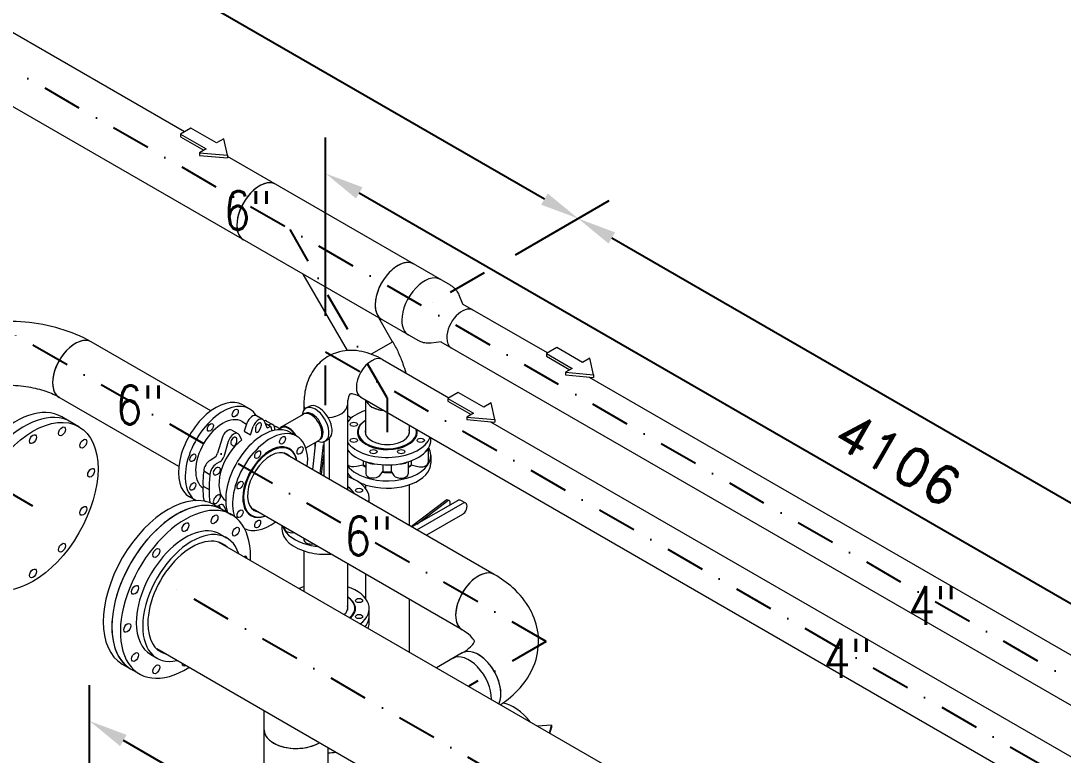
# Model space of a CAD drawing. Header units: millimetres. Extents: x -312439 to 477422, y -331570 to 212570.
# Drawn here: x 345386 to 348736, y 172567 to 174929 of the extents above; entities that cross this region are included whole.
import ezdxf

# ---------------------------------------------------------------- set-up
doc = ezdxf.new("R2010")
doc.units = ezdxf.units.MM
doc.linetypes.add('DASHDOT', pattern=[25.4, 12.7, -6.35, 0, -6.35])
doc.layers.add('ARCONDTEXTO', color=4, linetype='Continuous')
doc.styles.add('ROMAND', font='ROMAND.SHX')
doc.styles.add('ROMANS', font='romans.shx', dxfattribs={"height": 187.5})
doc.dimstyles.new('1-50 (MILIMETRO)', dxfattribs={"dimscale": 0, "dimtxt": 125, "dimasz": 125, "dimexe": 100, "dimexo": 100, "dimgap": 50, "dimtad": 0, "dimdec": 0, "dimzin": 0, "dimdsep": 46, "dimtxsty": 'ROMAND', "dimcen": -390, "dimclrd": 1, "dimclre": 1, "dimclrt": 3, "dimadec": 0, "dimazin": 0, "dimtfac": 1, "dimtdec": 0, "dimtix": 1, "dimtmove": 2, "dimatfit": 2, "dimfxl": 1, "dimtvp": 1, "dimtolj": 1, "dimtzin": 0, "dimarcsym": 0})

# ---------------------------------------------------------------- blocks, each defined once
blk = doc.blocks.new('*D86')
at = {"color": 1, "lineweight": -2, "transparency": 16777216}
for p, q in [((343301.7, 176297.7), (343603.5, 176471.9)), ((347068.9, 174355.7), (343611.7, 176351.6)), ((346975.4, 174176.7), (347277.1, 174350.9))]:
    blk.add_line(p, q, dxfattribs=at)
at = {"color": 1, "transparency": 16777216}
for points in [[(343622.1, 176369.7), (343601.3, 176333.6), (343503.5, 176414.1)], [(347079.3, 174373.7), (347058.5, 174337.6), (347177.1, 174293.2)]]:
    blk.add_solid(points, dxfattribs=at)
at = {"layer": 'Defpoints', "color": 0, "transparency": 16777216}
for p in [(343503.5, 176414.1), (343201.7, 176239.9), (346875.4, 174119)]:
    blk.add_point(p, dxfattribs=at)
at = {"color": 3, "transparency": 16777216, "insert": (345402.8, 175461.9), "char_height": 125, "attachment_point": 5, "rotation": 330.0002, "style": 'ROMAND'}
blk.add_mtext('\\A1;4242', dxfattribs=at)
blk = doc.blocks.new('*D87')
at = {"color": 1, "lineweight": -2, "transparency": 16777216}
for p, q in [((346975.4, 174176.7), (347277.1, 174350.9)), ((347285.4, 174230.7), (351020.9, 172074)), ((350927.4, 171895), (351229.1, 172069.2))]:
    blk.add_line(p, q, dxfattribs=at)
at = {"color": 1, "transparency": 16777216}
for points in [[(347295.8, 174248.7), (347275, 174212.6), (347177.1, 174293.2)], [(351031.3, 172092), (351010.5, 172056), (351129.1, 172011.5)]]:
    blk.add_solid(points, dxfattribs=at)
at = {"layer": 'Defpoints', "color": 0, "transparency": 16777216}
for p in [(346875.4, 174119), (351129.1, 172011.5), (350827.4, 171837.3)]:
    blk.add_point(p, dxfattribs=at)
at = {"color": 3, "transparency": 16777216, "insert": (349215.6, 173260.6), "char_height": 125, "attachment_point": 5, "rotation": 330, "style": 'ROMAND'}
blk.add_mtext('\\A1;4563', dxfattribs=at)
blk = doc.blocks.new('*D92')
at = {"color": 1, "lineweight": -2, "transparency": 16777216}
for p, q in [((345607.1, 172290.6), (345607.1, 172792.4)), ((348612.8, 170941.5), (345715.4, 172614.4)), ((348721.1, 170492.8), (348721.1, 170994.5))]:
    blk.add_line(p, q, dxfattribs=at)
at = {"color": 1, "transparency": 16777216}
for points in [[(345725.8, 172632.4), (345705, 172596.3), (345607.1, 172676.9)], [(348623.3, 170959.6), (348602.4, 170923.5), (348721.1, 170879)]]:
    blk.add_solid(points, dxfattribs=at)
at = {"layer": 'Defpoints', "color": 0, "transparency": 16777216}
for p in [(345607.1, 172676.9), (345607.1, 172175.2), (348721.1, 170377.3)]:
    blk.add_point(p, dxfattribs=at)
at = {"color": 3, "transparency": 16777216, "insert": (347372.3, 171833.5), "char_height": 125, "attachment_point": 5, "rotation": 330, "style": 'ROMAND'}
blk.add_mtext('\\A1;3596', dxfattribs=at)
blk = doc.blocks.new('*D96')
at = {"color": 1, "lineweight": -2, "transparency": 16777216}
for p, q in [((340982.5, 172444.7), (340982.5, 172743.9)), ((347857.3, 168659.3), (341090.8, 172566)), ((347965.6, 168413.1), (347965.6, 168712.3))]:
    blk.add_line(p, q, dxfattribs=at)
at = {"color": 1, "transparency": 16777216}
for points in [[(341101.2, 172584), (341080.3, 172547.9), (340982.5, 172628.5)], [(347867.7, 168677.3), (347846.9, 168641.2), (347965.6, 168596.8)]]:
    blk.add_solid(points, dxfattribs=at)
at = {"layer": 'Defpoints', "color": 0, "transparency": 16777216}
for p in [(340982.5, 172628.5), (340982.5, 172329.3), (347965.6, 168297.6)]:
    blk.add_point(p, dxfattribs=at)
at = {"color": 3, "transparency": 16777216, "insert": (344536.5, 170720.9), "char_height": 125, "attachment_point": 5, "rotation": 330, "style": 'ROMAND'}
blk.add_mtext('\\A1;8063', dxfattribs=at)
blk = doc.blocks.new('*D59')
at = {"color": 1, "lineweight": -2, "transparency": 16777216}
for p, q in [((346365.4, 173980), (346365.4, 174553.6)), ((346473.6, 174375.6), (349813.4, 172447.4)), ((349921.6, 171926.8), (349921.6, 172500.4))]:
    blk.add_line(p, q, dxfattribs=at)
at = {"color": 1, "transparency": 16777216}
for points in [[(346484.1, 174393.6), (346463.2, 174357.6), (346365.4, 174438.1)], [(349823.8, 172465.4), (349803, 172429.4), (349921.6, 172384.9)]]:
    blk.add_solid(points, dxfattribs=at)
at = {"layer": 'Defpoints', "color": 0, "transparency": 16777216}
for p in [(346365.4, 173864.5), (349921.6, 172384.9), (349921.6, 171811.3)]:
    blk.add_point(p, dxfattribs=at)
at = {"color": 3, "transparency": 16777216, "insert": (348206, 173519.8), "char_height": 125, "attachment_point": 5, "rotation": 330, "style": 'ROMAND'}
blk.add_mtext('\\A1;4106', dxfattribs=at)

msp = doc.modelspace()

# ---------------------------------------------------------------- linework, layer by layer
at = {"color": 6, "linetype": 'DASHDOT', "ltscale": 10, "extrusion": (4.44089e-16, 0.816497, 0.57735)}
for p, q in [((350635.218, 171726.338), (343009.583, 176129)), ((345424.856, 173367.526), (342159.799, 175252.607)), ((346563.714, 173716.086), (346251.134, 174257.49)), ((346875.388, 174118.956), (346683.235, 174008.016)), ((347074.881, 172932.839), (345342.211, 173933.19)), ((346365.394, 173864.522), (349921.625, 171811.331)), ((350233.882, 170591.033), (345859.978, 173116.308)), ((347074.881, 172932.839), (346826.055, 172789.179))]:
    msp.add_line(p, q, dxfattribs=at)
at = {"color": 5, "linetype": 'Continuous', "lineweight": 0, "extrusion": (4.44089e-16, 0.816497, 0.57735)}
for p, q in [((346663.512, 173900.397), (343175.745, 175914.061)), ((345912.318, 174572.112), (343951.385, 175704.257)), ((346766.574, 174078.907), (346050.392, 174492.394)), ((346435.421, 173868.573), (346293.815, 174113.842)), ((346806.632, 174017.696), (346794.226, 174047.075)), ((347078.5, 173860.632), (346807.408, 174017.148)), ((346580.841, 173896.674), (346536.282, 173973.854)), ((345996.591, 173674.389), (345612.37, 173896.219)), ((346581.167, 173896.862), (346511.932, 173856.889)), ((346736.55, 173896.312), (346704.905, 173892.366)), ((350451.741, 171751.446), (346737.413, 173895.914)), ((346548.871, 173839.414), (346761.344, 173716.743)), ((347212.554, 173783.236), (350521.735, 171872.679)), ((345893.529, 173495.88), (345509.308, 173717.71)), ((346478.877, 173718.18), (349825.126, 171786.223)), ((346494.045, 173709.423), (346494.045, 173599.167)), ((346120.616, 173681.06), (346098.619, 173693.76)), ((346222.005, 173622.524), (346294.255, 173664.238)), ((346295.4, 173693.072), (346295.4, 173676.768)), ((346301.908, 173682.797), (346312.01, 173688.731)), ((346435.388, 173693.072), (346435.388, 173421.05)), ((345572.744, 173623.675), (345517.665, 173655.475)), ((346097.04, 173640.225), (346111.631, 173631.801)), ((346112.835, 173635.255), (346103.653, 173608.92)), ((346163.425, 173647.152), (346143.507, 173658.652)), ((346167.701, 173642.096), (346177.086, 173621.489)), ((346189.652, 173623.03), (346171.651, 173633.423)), ((346175.934, 173641.923), (346195.853, 173630.423)), ((346448.075, 173651.373), (346435.388, 173658.826)), ((346895.398, 173639.346), (349895.12, 171907.456)), ((346063.967, 173612.73), (346083.886, 173601.23)), ((346096.631, 173581.866), (346087.449, 173597.598)), ((346103.653, 173608.92), (346123.572, 173597.42)), ((346123.572, 173597.42), (346132.753, 173623.755)), ((346140.416, 173619.563), (346139.65, 173611.946)), ((346153.53, 173613.321), (346157.381, 173621.244)), ((346181.083, 173620.719), (346184.141, 173622.484)), ((346201.087, 173623.061), (346204.569, 173625.072)), ((346204.569, 173625.072), (346217.942, 173617.35)), ((346223.23, 173620.403), (346211.62, 173613.7)), ((346250.52, 173606.06), (346272.517, 173593.36)), ((346634.033, 173628.601), (346634.033, 173601.365)), ((346032.583, 173587.086), (346018.05, 173538.399)), ((346052.502, 173575.586), (346037.968, 173526.899)), ((346062.821, 173566.649), (346066.672, 173563.174)), ((346080.553, 173577.827), (346079.786, 173584.558)), ((346301.783, 173555.447), (346343.245, 173579.385)), ((346333.302, 173573.645), (346323.54, 173485.625)), ((346330.924, 173572.272), (346330.924, 173552.202)), ((346347.788, 173471.625), (346358.204, 173565.53)), ((346361.235, 173463.862), (346361.235, 173575.866)), ((346363.941, 173577.194), (346374.043, 173583.128)), ((346377.265, 173585.478), (346377.265, 173454.607)), ((346703.947, 173581.772), (346703.947, 173588.236)), ((346907.779, 173148.315), (346235.685, 173536.348)), ((346358.204, 173533.065), (346351.173, 173469.672)), ((346694.724, 173552.895), (346694.724, 173507.925)), ((346703.947, 173530.545), (346703.947, 173506.745)), ((346006.058, 173522.242), (345994.17, 173515.379)), ((346025.976, 173510.742), (346014.089, 173503.879)), ((346464.791, 173496.209), (346486.329, 173501.233)), ((346486.329, 173514.252), (346486.329, 173501.233)), ((346494.343, 173511.409), (346494.343, 173472.337)), ((346549.336, 173501.235), (346549.336, 173479.288)), ((346576.43, 173501.142), (346576.43, 173479.152)), ((346631.208, 173510.803), (346631.208, 173471.888)), ((346640.091, 173513.87), (346640.091, 173500.458)), ((346640.091, 173500.458), (346661.43, 173495.229)), ((345973.812, 173481.341), (345993.731, 173469.841)), ((346012.922, 173468.747), (346019.135, 173471.448)), ((346024.885, 173490.796), (346019.949, 173492.393)), ((346540.26, 173466.943), (346549.336, 173479.288)), ((346576.43, 173479.152), (346585.114, 173466.742)), ((346631.208, 173492.613), (346631.697, 173492.895)), ((345971.537, 173432.848), (345991.456, 173421.348)), ((346493.719, 173436.588), (346493.719, 173425.721)), ((346633.708, 173436.588), (346633.708, 173306.55)), ((345947.93, 173386.195), (345927.767, 173397.836)), ((346019.135, 173403.209), (346012.922, 173398.737)), ((345973.812, 173386.982), (345980.091, 173383.357)), ((346007.865, 173372.458), (346062.945, 173340.658)), ((346017.477, 173366.908), (346025.976, 173371.815)), ((346019.949, 173383.205), (346024.885, 173390.501)), ((346023.015, 173370.105), (346026.967, 173361.429)), ((346037.968, 173369.506), (346046.885, 173349.929)), ((346505.627, 173380.497), (346505.627, 173393.072)), ((346751.472, 173385.957), (346641.289, 173302.173)), ((346789.201, 173385.673), (346642.931, 173301.225)), ((346658.962, 173291.969), (346805.232, 173376.418)), ((346659.042, 173310.526), (346755.766, 173384.075)), ((346762.65, 173385.779), (346758.356, 173387.661)), ((346815.948, 173377.48), (346799.918, 173386.735)), ((346804.716, 172969.806), (346132.623, 173357.839)), ((346805.232, 173341.418), (346689.273, 173274.469)), ((346225.16, 173304.413), (346225.16, 173294.245)), ((346233.606, 173299.536), (346233.606, 173296.508)), ((346026.815, 173278.079), (346047.426, 173266.179)), ((346296.023, 173263.5), (346296.023, 173259.837)), ((348862.405, 171611.817), (346020.838, 173252.396)), ((346295.4, 173224.088), (346295.4, 173093.878)), ((346435.388, 173183.038), (346435.388, 173033.218)), ((346493.719, 173149.36), (346493.719, 173071.263)), ((346633.708, 173068.538), (346633.708, 172898.556)), ((346505.627, 172991.601), (346505.627, 173038.614)), ((349969.926, 170514.467), (345822.552, 172908.954)), ((346804.716, 172895.865), (346721.543, 172847.844)), ((345712.09, 172860.159), (345767.169, 172828.359)), ((345803.299, 172890.938), (345823.91, 172879.038)), ((346167.97, 172185.074), (346167.97, 172709.528)), ((347091.368, 172663.241), (347047.028, 172659.925)), ((347084.605, 172638.23), (347091.368, 172663.241)), ((347091.368, 172663.241), (347091.368, 172654.698)), ((347086.603, 172637.077), (347091.368, 172654.698)), ((346374.094, 172185.074), (346374.094, 172590.521))]:
    msp.add_line(p, q, dxfattribs=at)
at = {"color": 1, "linetype": 'Continuous', "lineweight": 0, "extrusion": (4.44089e-16, 0.816497, 0.57735)}
for p, q in [((345932.422, 174583.719), (345899.206, 174564.542)), ((346014.971, 174536.059), (345932.422, 174583.719)), ((345899.206, 174564.542), (345981.755, 174516.882)), ((345899.206, 174564.542), (345899.206, 174555.998)), ((345899.206, 174555.998), (345974.356, 174512.61)), ((346038.46, 174549.62), (346014.971, 174536.059)), ((346050.392, 174496.432), (346038.46, 174549.62)), ((345981.755, 174516.882), (345960.384, 174504.543)), ((345960.384, 174504.543), (346050.392, 174496.432)), ((345960.384, 174504.543), (345960.384, 174496)), ((345960.384, 174496), (346050.392, 174487.888)), ((346050.392, 174496.432), (346050.392, 174487.888)), ((347108.29, 173877.832), (347075.073, 173858.654)), ((347190.839, 173830.172), (347108.29, 173877.832)), ((347075.073, 173858.654), (347157.622, 173810.994)), ((347075.073, 173858.654), (347075.073, 173850.111)), ((347075.073, 173850.111), (347150.224, 173806.723)), ((347214.327, 173843.733), (347190.839, 173830.172)), ((347226.26, 173790.544), (347214.327, 173843.733)), ((347157.622, 173810.994), (347136.252, 173798.656)), ((347136.252, 173798.656), (347226.26, 173790.544)), ((347136.252, 173798.656), (347136.252, 173790.113)), ((347136.252, 173790.113), (347226.26, 173782.001)), ((347226.26, 173790.544), (347226.26, 173782.001))]:
    msp.add_line(p, q, dxfattribs=at)
at = {"color": 6, "linetype": 'DASHDOT', "ltscale": 10}
for p, q in [((346365.394, 173693.072), (346365.394, 173864.522)), ((346563.714, 173716.086), (346563.714, 173605.572))]:
    msp.add_line(p, q, dxfattribs=at)
at = {"color": 4, "linetype": 'Continuous', "lineweight": 0, "extrusion": (4.44089e-16, 0.816497, 0.57735)}
for p, q in [((346791.134, 173733.942), (346757.917, 173714.764)), ((346873.683, 173686.282), (346791.134, 173733.942)), ((346757.917, 173714.764), (346840.466, 173667.104)), ((346757.917, 173714.764), (346757.917, 173706.221)), ((346757.917, 173706.221), (346833.068, 173662.833)), ((346897.171, 173699.843), (346873.683, 173686.282)), ((346909.104, 173646.654), (346897.171, 173699.843)), ((346840.466, 173667.104), (346819.096, 173654.766)), ((346819.096, 173654.766), (346909.104, 173646.654)), ((346819.096, 173654.766), (346819.096, 173646.223)), ((346819.096, 173646.223), (346909.104, 173638.111)), ((346909.104, 173646.654), (346909.104, 173638.111))]:
    msp.add_line(p, q, dxfattribs=at)
at = {"color": 5, "linetype": 'Continuous', "lineweight": 0}
for centre, major_axis, ratio, start_param, end_param in [((346153.127, 174314.074), (-51.531, -89.255), 0.57735027, 3.14159265, 6.28318531), ((346153.127, 174314.074), (51.531, 89.255), 0.57735027, 0, 2.35619449), ((346153.127, 174314.074), (51.531, 89.255), 0.57735027, 2.35619449, 3.14159265), ((346597.603, 174057.456), (51.531, 89.255), 0.57735027, 0, 3.14159265), ((346597.603, 174057.456), (-51.531, -89.255), 0.57735027, 3.14159265, 5.49778714), ((346683.235, 174008.016), (51.531, 89.255), 0.57735027, 0, 2.35619449), ((346597.603, 174057.456), (-51.531, -89.255), 0.57735027, 5.49778714, 6.28318531), ((346804.218, 173938.166), (34.997, 60.617), 0.57735027, 0, 2.35619449), ((346683.235, 174008.016), (51.531, 89.255), 0.57735027, 2.35619449, 3.14159265), ((345560.839, 173806.965), (-51.531, -89.255), 0.57735027, 3.14159265, 6.28318531), ((345560.839, 173806.965), (-51.531, -89.255), 0.57735027, 3.14159265, 5.49778714), ((346804.218, 173938.166), (34.997, 60.617), 0.57735027, 2.35619449, 3.14159265), ((346513.874, 173778.797), (34.997, 60.617), 0.57735027, 0, 3.14159265), ((345560.839, 173806.965), (-51.531, -89.255), 0.57735027, 5.49778714, 6.28318531), ((346013.193, 173545.798), (-85.426, -147.962), 0.57735027, 3.14159265, 6.28318531), ((346035.19, 173533.098), (-85.426, -147.962), 0.57735027, 2.83373505, 6.26230848), ((346564.039, 173715.523), (69.994, 0), 0.57735027, 3.30693061, 3.92699082), ((346564.039, 173715.523), (-69.994, 0), 0.57735027, 0.16533796, 1.40545837), ((345369.777, 173399.326), (-147.888, -256.149), 0.57735027, 3.14159265, 5.49778714), ((345397.316, 173383.426), (147.888, 256.149), 0.57735027, 0, 2.35619449), ((345397.316, 173383.426), (-147.888, -256.149), 0.57735027, 3.14159265, 5.49778714), ((346332.925, 173629.995), (-31.016, 52.801), 0.57229596, 5.49346674, 6.92235968), ((346318.75, 173621.811), (-24.495, 42.426), 0.57735027, 3.14159265, 6.28318531), ((346365.394, 173693.072), (-69.994, 0), 0.57735027, 0, 0.31441002), ((346323.486, 173624.546), (-23.921, 41.432), 0.57735027, 3.16527284, 6.25950512), ((346343.026, 173635.929), (31.016, -52.801), 0.57229596, 2.35187409, 3.14159265), ((346332.925, 173629.995), (-31.016, 52.801), 0.57229596, 2.49381546, 5.49346674), ((346343.026, 173635.929), (31.016, -52.801), 0.57229596, 0, 2.35187409), ((346365.394, 173693.072), (-69.994, 0), 0.57735027, 1.68935162, 3.14159265), ((346563.714, 173605.572), (140.233, 0), 0.57735027, 2.09071232, 2.72651975), ((346564.039, 173715.523), (69.994, 0), 0.57735027, 3.92699082, 4.54705102), ((346035.19, 173533.098), (61.85, 107.127), 0.57735027, 0, 3.10858808), ((346129.952, 173635.175), (13.555, 23.477), 0.57735027, 0, 1.88930363), ((346149.871, 173623.675), (13.555, 23.477), 0.57735027, 5.87376873, 8.17248894), ((346149.871, 173623.675), (6.736, 11.667), 0.57735027, 4.83515606, 8.5166143), ((346161.531, 173616.976), (14.403, 24.947), 0.57735027, 0, 0.49620014), ((346181.45, 173605.476), (14.403, 24.947), 0.57735027, 5.55071488, 7.11962523), ((346563.714, 173605.572), (-96.142, 0), 0.57735027, 5.5229043, 9.58445996), ((346563.714, 173607.172), (-94.183, 0), 0.57735027, 5.54504237, 9.57776052), ((346050.413, 173589.253), (-13.555, -23.477), 0.57735027, 3.14159265, 5.12180556), ((346165.094, 173458.098), (85.426, 147.962), 0.57735027, 0.39269908, 2.67750638), ((346070.332, 173577.753), (-13.555, -23.477), 0.57735027, 2.82308535, 5.12180556), ((346187.091, 173445.398), (85.426, 147.962), 0.57735027, 0.39269908, 2.68686818), ((346147.385, 173615.31), (-5.511, -9.546), 0.57735027, 5.37502165, 7.97674871), ((346181.083, 173625.719), (-3.062, -5.303), 0.57735027, 5.89239761, 7.06858347), ((346184.141, 173613.484), (5.511, 9.546), 0.57735027, 5.64114462, 7.06858347), ((345831.257, 173339.75), (258.69, 448.065), 0.57735027, 5.64334186, 5.66733909), ((345836.004, 173360.098), (260.258, 450.781), 0.57735027, 5.59367991, 5.60902609), ((346165.094, 173458.098), (85.426, 147.962), 0.57735027, 0, 0.39269908), ((346210.894, 173588.476), (14.403, 24.947), 0.57735027, 0.05927752, 0.57013114), ((346246.5, 173580.098), (-24.495, 42.426), 0.57735027, 5.49778714, 6.52277355), ((346246.5, 173580.098), (-23.27, 40.305), 0.57735027, 5.49778714, 6.28318531), ((346187.091, 173445.398), (85.426, 147.962), 0.57735027, 5.35992847, 6.67588439), ((346246.5, 173580.098), (-24.495, 42.426), 0.57735027, 4.71233668, 5.49778714), ((346246.5, 173580.098), (-23.27, 40.305), 0.57735027, 4.76645294, 5.49778714), ((346563.714, 173607.172), (71.035, 0), 0.57735027, 2.94514429, 4.3196899), ((346563.714, 173607.172), (71.035, 0), 0.57735027, 4.3196899, 6.42526492), ((346110.101, 173489.848), (-61.85, -107.127), 0.57735027, 4.08161043, 6.21727529), ((346070.332, 173577.753), (-6.736, -11.667), 0.57735027, 2.47896157, 6.16041981), ((346072.817, 173572.259), (5.511, 9.546), 0.57735027, 3.01882716, 5.62055422), ((346563.714, 173605.572), (140.233, 0), 0.57735027, 3.55666556, 6.08699232), ((346563.714, 173581.772), (-140.233, 0), 0.57735027, 0.4150729, 3.14159265), ((346006.058, 173537.242), (-9.186, -15.91), 0.57735027, 0.78539816, 1.96158402), ((346187.091, 173445.398), (62.156, 107.657), 0.57735027, 0.39269908, 3.73495727), ((346188.476, 173444.598), (61.176, 105.96), 0.57735027, 0.39269908, 3.71077423), ((346188.476, 173444.598), (52.358, 90.686), 0.57735027, 0.39269908, 3.31953197), ((346188.476, 173444.598), (52.358, 90.686), 0.57735027, 6.10524599, 6.67588439), ((346187.091, 173445.398), (62.156, 107.657), 0.57735027, 5.68982069, 6.67588439), ((346188.476, 173444.598), (61.176, 105.96), 0.57735027, 5.71400373, 6.67588439), ((346184.154, 173447.093), (-51.531, -89.255), 0.57735027, 3.14159265, 3.29303965), ((346165.094, 173458.098), (52.358, 90.686), 0.57735027, 6.05618898, 6.05798986), ((346455.835, 173555.008), (-23.909, 0), 0.57735027, 0.54485117, 0.7384428), ((346563.714, 173530.545), (-140.233, 0), 0.57735027, 1.17809725, 3.46347913), ((346670.815, 173553.925), (23.909, 0), 0.57735027, 5.52075839, 6.19932215), ((345994.17, 173491.837), (-14.416, -24.969), 0.57735027, 3.92699082, 5.44436181), ((346014.089, 173480.337), (-14.416, -24.969), 0.57735027, 3.92699082, 5.44436181), ((346025.976, 173525.742), (-9.186, -15.91), 0.57735027, 0.78539816, 1.96158402), ((346455.835, 173509.008), (-23.909, 0), 0.57735027, 0.54485117, 1.95477066), ((346563.714, 173530.545), (-140.233, 0), 0.57735027, 0.4150729, 1.17809725), ((346563.714, 173532.145), (-96.142, 0), 0.57735027, 0.60048739, 0.76476867), ((346563.714, 173534.172), (-96.142, 0), 0.57735027, 0.63529249, 0.76476867), ((346518.252, 173518.337), (-23.909, 0), 0.57735027, 0.66582243, 1.69113205), ((346563.714, 173506.745), (140.233, 0), 0.57735027, 4.3196899, 6.28318531), ((346607.299, 173517.888), (-23.909, 0), 0.57735027, 1.43157265, 2.46050589), ((346554.312, 173538.924), (108.613, 0), 0.57735027, 5.49902647, 5.62281501), ((346563.714, 173532.145), (-96.142, 0), 0.57735027, 2.34903865, 2.52340233), ((346670.815, 173507.925), (23.909, 0), 0.57735027, 4.30900682, 6.28318531), ((346155.568, 173550.929), (-130.331, -225.739), 0.57735027, 5.33092872, 5.55340662), ((346175.486, 173539.429), (-130.331, -225.739), 0.57735027, 5.33092872, 5.55340662), ((346014.089, 173480.337), (-6.736, -11.667), 0.57735027, 3.26435973, 6.94581798), ((346020.09, 173480.932), (5.511, 9.546), 0.57735027, 3.80422532, 6.40595238), ((346563.714, 173506.745), (140.233, 0), 0.57735027, 3.55666556, 3.83844055), ((346365.394, 173393.072), (140.233, 0), 0.57735027, 6.13789625, 7.33139104), ((346518.252, 173472.337), (23.909, 0), 0.57735027, 3.14159265, 5.88176147), ((346563.714, 173530.545), (94.183, 0), 0.57735027, 4.54077661, 4.86544352), ((346563.714, 173532.145), (-96.142, 0), 0.57735027, 1.4059879, 1.71754587), ((346563.714, 173534.172), (96.142, 0), 0.57735027, 4.56228331, 4.8450414), ((346607.299, 173471.888), (23.909, 0), 0.57735027, 3.52360866, 6.28318531), ((346155.568, 173527.267), (-130.331, -225.739), 0.57735027, 5.44216767, 5.66464557), ((346365.394, 173393.072), (-96.142, 0), 0.57735027, 3.41382804, 3.89695165), ((346365.394, 173394.672), (-94.183, 0), 0.57735027, 3.40839538, 3.8745889), ((346563.714, 173506.745), (140.233, 0), 0.57735027, 4.00829368, 4.3196899), ((345859.978, 173116.308), (147.888, 256.149), 0.57735027, 0, 3.14159265), ((345887.517, 173100.408), (147.888, 256.149), 0.57735027, 0, 3.14159265), ((345887.517, 173100.408), (-147.888, -256.149), 0.57735027, 3.14159265, 6.28318531), ((346175.486, 173515.767), (-130.331, -225.739), 0.57735027, 5.44216767, 5.64435627), ((346014.089, 173388.493), (-6.736, -11.667), 0.57735027, 4.04975789, 7.73121614), ((346020.09, 173394.828), (5.511, 9.546), 0.57735027, 4.58962349, 7.19135055), ((345915.057, 173084.508), (-147.888, -256.149), 0.57735027, 2.35619449, 7.11924282), ((345994.17, 173399.993), (-14.416, -24.969), 0.57735027, 5.55121247, 5.65959104), ((346025.976, 173356.815), (9.186, 15.91), 0.57735027, 5.89239761, 7.06858347), ((346184.154, 173447.093), (-51.531, -89.255), 0.57735027, 6.13173831, 6.28318531), ((346165.094, 173458.098), (52.358, 90.686), 0.57735027, 3.3667881, 3.36858898), ((346751.472, 173371.957), (6.884, 15.704), 0.49374699, 0, 0.7260513), ((346755.766, 173370.075), (-6.884, -15.704), 0.49374699, 1.89671174, 3.86764395), ((346789.201, 173368.173), (10.717, 18.562), 0.57735027, 0, 0.78539816), ((346805.232, 173358.918), (-10.717, -18.562), 0.57735027, 0.78539816, 3.92699082), ((345915.057, 173084.508), (111.758, 193.57), 0.57735027, 0, 2.35619449), ((345935.668, 173072.608), (-111.758, -193.57), 0.57735027, 2.66187071, 6.76290725), ((346187.091, 173445.398), (85.426, 147.962), 0.57735027, 3.17672345, 4.06484949), ((346365.394, 173318.045), (-140.233, 0), 0.57735027, 0.18687662, 1.17809725), ((346257.515, 173296.508), (-23.909, 0), 0.57735027, 0, 1.771474), ((345935.668, 173072.608), (-100.123, -173.418), 0.57735027, 3.00157883, 5.49778714), ((346365.394, 173294.245), (140.233, 0), 0.57735027, 3.14159265, 4.3196899), ((346319.932, 173259.837), (23.909, 0), 0.57735027, 3.14159265, 4.95156397), ((346365.394, 173318.045), (-140.233, 0), 0.57735027, 1.17809725, 1.3839197), ((346102.118, 173192.508), (-7.777, -13.47), 0.57735027, 2.37697695, 3.90620835), ((345915.057, 173084.508), (-147.888, -256.149), 0.57735027, 2.30553514, 2.35619449), ((346365.394, 173294.245), (140.233, 0), 0.57735027, 4.3196899, 4.83119752), ((346856.247, 173059.06), (51.531, 89.255), 0.57735027, 0, 3.14159265), ((346856.247, 173059.06), (-51.531, -89.255), 0.57735027, 3.14159265, 5.49778714), ((346365.394, 173038.614), (-140.233, 0), 0.57735027, 5.23497958, 5.36769668), ((346365.394, 173038.614), (-140.233, 0), 0.57735027, 2.48628496, 4.18979838), ((346365.394, 173038.614), (-96.142, 0), 0.57735027, 2.54655717, 3.89695165), ((346365.394, 173040.214), (-94.183, 0), 0.57735027, 2.52940495, 3.8745889), ((346365.394, 173040.214), (-71.035, 0), 0.57735027, 2.74965256, 3.31300507), ((346365.394, 173040.214), (-71.035, 0), 0.57735027, 2.58673787, 2.74965256), ((346365.394, 173014.814), (-140.233, 0), 0.57735027, 2.70054364, 3.14159265), ((346365.394, 173014.814), (140.233, 0), 0.57735027, 5.84213629, 6.28318531), ((346856.247, 173059.06), (-51.531, -89.255), 0.57735027, 5.49778714, 6.28318531), ((345915.057, 173084.508), (111.758, 193.57), 0.57735027, 2.35619449, 3.14159265), ((345935.668, 173072.608), (-100.123, -173.418), 0.57735027, 5.49778714, 6.42319913), ((346365.394, 172991.601), (140.233, 0), 0.57735027, 6.06859425, 6.28318531), ((346856.247, 172806.61), (-51.531, 89.255), 0.57735027, 3.47784288, 6.28318531), ((346856.247, 172806.61), (51.531, -89.255), 0.57735027, 0.78539816, 3.14159265), ((345915.057, 172868.508), (-7.777, -13.47), 0.57735027, 5.51856961, 7.04780101), ((346826.055, 172789.179), (51.531, -89.255), 0.57735027, 0.78539816, 3.14159265), ((346856.247, 172806.61), (51.531, -89.255), 0.57735027, 0.33625022, 0.78539816), ((346826.055, 172789.179), (51.531, -89.255), 0.57735027, 0.76549832, 0.78539816), ((346971.308, 172606.675), (70.117, -121.446), 0.57735027, 1.7954765, 2.73723412), ((346271.032, 172648.35), (-103.062, 0), 0.57735027, 0, 0.78539816), ((346271.032, 172648.35), (103.062, 0), 0.57735027, 3.14159265, 5.49778714), ((346271.032, 172648.35), (-103.062, 0), 0.57735027, 0.78539816, 2.37609433), ((346271.032, 172648.35), (103.062, 0), 0.57735027, 5.49778714, 5.51768699), ((346365.394, 172655.7), (-140.233, 0), 0.57735027, 1.63288007, 1.80303977), ((346365.394, 172655.7), (140.233, 0), 0.57735027, 4.77447272, 4.94463242)]:
    msp.add_ellipse(centre, major_axis=major_axis, ratio=ratio, start_param=start_param, end_param=end_param, dxfattribs=at)
for centre, major_axis in [((345424.856, 173367.526), (147.888, 256.149)), ((346075.125, 173667.482), (-6.797, -11.773)), ((345995.255, 173621.369), (-6.797, -11.773)), ((346456.219, 173631.279), (11.635, 0)), ((345424.856, 173583.526), (7.777, 13.47)), ((345518.387, 173608.587), (7.777, 13.47)), ((345586.856, 173569.056), (7.777, 13.47)), ((346227.026, 173579.782), (6.797, 11.773)), ((346456.219, 173579.865), (11.635, 0)), ((346671.208, 173579.865), (-11.635, 0)), ((345938.778, 173523.548), (-6.797, -11.773)), ((346147.155, 173533.669), (6.797, 11.773)), ((346283.503, 173547.175), (6.797, 11.773)), ((346519.188, 173543.51), (11.635, 0)), ((346608.239, 173543.51), (-11.635, 0)), ((345611.917, 173475.526), (7.777, 13.47)), ((345938.778, 173431.321), (-6.797, -11.773)), ((346090.678, 173435.848), (6.797, 11.773)), ((346472.888, 173418.779), (-11.635, 0)), ((345586.856, 173353.056), (7.777, 13.47)), ((346008.587, 173325.57), (-7.777, -13.47)), ((346090.678, 173343.621), (6.797, 11.773)), ((345915.057, 173300.508), (-7.777, -13.47)), ((346077.057, 173286.039), (-7.777, -13.47)), ((346147.155, 173311.014), (6.797, 11.773)), ((345518.387, 173234.464), (7.777, 13.47)), ((345821.526, 173217.57), (-7.777, -13.47)), ((345424.856, 173151.526), (7.777, 13.47)), ((345753.057, 173098.977), (-7.777, -13.47)), ((346472.854, 173064.368), (-11.635, 0)), ((346472.922, 173012.954), (-11.635, 0)), ((345727.995, 172976.508), (-7.777, -13.47)), ((345753.057, 172882.977), (-7.777, -13.47)), ((345821.526, 172843.447), (-7.777, -13.47))]:
    msp.add_ellipse(centre, major_axis=major_axis, ratio=0.57735027, dxfattribs=at)
for points, knots in [([(346766.574, 174078.907), (346769.172, 174077.407), (346771.662, 174075.72), (346776.349, 174072.041), (346778.545, 174070.048), (346782.598, 174065.842), (346784.455, 174063.628), (346787.822, 174059.063), (346789.331, 174056.711), (346792.019, 174051.935), (346793.197, 174049.511), (346794.226, 174047.075)], [5.497787144, 5.497787144, 5.497787144, 5.497787144, 5.580144879, 5.580144879, 5.662502614, 5.662502614, 5.744860349, 5.744860349, 5.827218085, 5.827218085, 5.90957582, 5.90957582, 5.90957582, 5.90957582]), ([(346807.408, 174017.148), (346807.185, 174017.276), (346806.972, 174017.422), (346806.63, 174017.691), (346806.5, 174017.813), (346806.38, 174017.938), (346806.356, 174017.967), (346806.356, 174017.967)], [5.497787144, 5.497787144, 5.497787144, 5.497787144, 5.580144879, 5.580144879, 5.662502614, 5.662502614, 5.715725654, 5.715725654, 5.715725654, 5.715725654]), ([(345612.37, 173896.219), (345581.381, 173914.111), (345547.444, 173928.14), (345475.886, 173949.191), (345438.251, 173956.184), (345361.676, 173963.186), (345322.746, 173963.186), (345246.171, 173956.184), (345208.536, 173949.191), (345136.978, 173928.14), (345103.041, 173914.111), (345072.052, 173896.219)], [1.57079633, 1.57079633, 1.57079633, 1.57079633, 1.88495559, 1.88495559, 2.19911486, 2.19911486, 2.51327412, 2.51327412, 2.82743339, 2.82743339, 3.14159265, 3.14159265, 3.14159265, 3.14159265]), ([(346704.905, 173892.366), (346702.281, 173892.039), (346699.592, 173891.848), (346694.113, 173891.787), (346691.321, 173891.918), (346685.684, 173892.551), (346682.838, 173893.053), (346677.169, 173894.46), (346674.345, 173895.365), (346668.815, 173897.584), (346666.11, 173898.897), (346663.512, 173900.397)], [1.944405814, 1.944405814, 1.944405814, 1.944405814, 2.026763549, 2.026763549, 2.109121285, 2.109121285, 2.19147902, 2.19147902, 2.273836755, 2.273836755, 2.35619449, 2.35619449, 2.35619449, 2.35619449]), ([(346548.871, 173839.414), (346527.825, 173851.565), (346505.46, 173860.731), (346458.781, 173870.168), (346434.294, 173870.504), (346392.039, 173859.964), (346374.2, 173851.498), (346344.273, 173828.668), (346332.063, 173814.705), (346311.863, 173781.829), (346304.721, 173762.557), (346296.97, 173726.538), (346295.4, 173709.899), (346295.4, 173693.072)], [1.57079633, 1.57079633, 1.57079633, 1.57079633, 1.88495559, 1.88495559, 2.1921911, 2.1921911, 2.43041341, 2.43041341, 2.65917144, 2.65917144, 2.92406257, 2.92406257, 3.14159265, 3.14159265, 3.14159265, 3.14159265]), ([(346581.167, 173896.862), (346587.722, 173885.508), (346593.762, 173873.857), (346604.705, 173850.149), (346609.606, 173838.092), (346617.294, 173816.231), (346620.308, 173806.466), (346622.899, 173796.673)], [5.497787144, 5.497787144, 5.497787144, 5.497787144, 5.654866776, 5.654866776, 5.811946409, 5.811946409, 5.937077548, 5.937077548, 5.937077548, 5.937077548]), ([(346736.178, 173896.415), (346736.178, 173896.415), (346736.215, 173896.409), (346736.383, 173896.367), (346736.554, 173896.316), (346736.958, 173896.154), (346737.191, 173896.043), (346737.413, 173895.914)], [2.13825598, 2.13825598, 2.13825598, 2.13825598, 2.19147902, 2.19147902, 2.273836755, 2.273836755, 2.35619449, 2.35619449, 2.35619449, 2.35619449]), ([(345509.308, 173717.71), (345497.666, 173724.432), (345483.378, 173730.97), (345450, 173742.476), (345430.707, 173747.345), (345388.985, 173754.214), (345366.469, 173756.094), (345321.045, 173756.273), (345298.142, 173754.521), (345255.095, 173747.696), (345234.925, 173742.663), (345209.772, 173733.973), (345202.833, 173731.253), (345196.362, 173728.408)], [1.57079633, 1.57079633, 1.57079633, 1.57079633, 1.81792283, 1.81792283, 2.07840546, 2.07840546, 2.34935437, 2.34935437, 2.62419332, 2.62419332, 2.8954114, 2.8954114, 3.00707829, 3.00707829, 3.00707829, 3.00707829]), ([(346478.877, 173718.18), (346470.97, 173722.745), (346463.87, 173725.671), (346452.811, 173728.834), (346448.88, 173729.113), (346443.848, 173728.911), (346443.887, 173728.585), (346443.871, 173728.575), (346443.258, 173728.498), (346439.992, 173722.69), (346437.845, 173717.336), (346435.838, 173704.672), (346435.388, 173699.211), (346435.388, 173693.072)], [1.57079633, 1.57079633, 1.57079633, 1.57079633, 1.81792283, 1.81792283, 2.06181007, 2.06181007, 2.37173543, 2.37173543, 2.68589469, 2.68589469, 2.97542219, 2.97542219, 3.14159265, 3.14159265, 3.14159265, 3.14159265]), ([(346927.004, 172729.221), (346950.417, 172744.663), (346971.876, 172762.631), (347013.321, 172809.593), (347031.778, 172840.572), (347049.447, 172902.214), (347051.784, 172931.195), (347044.705, 172986.164), (347035.89, 173012.014), (347008.838, 173061.977), (346989.521, 173085.272), (346949.297, 173121.674), (346929.236, 173135.926), (346907.779, 173148.315)], [0.06634613, 0.06634613, 0.06634613, 0.06634613, 0.31415927, 0.31415927, 0.62139477, 0.62139477, 0.85961709, 0.85961709, 1.08837512, 1.08837512, 1.35326625, 1.35326625, 1.57079633, 1.57079633, 1.57079633, 1.57079633]), ([(346804.716, 172895.865), (346816.359, 172902.587), (346825.316, 172909.487), (346837.492, 172921.26), (346840.741, 172926.067), (346844.189, 172932.632), (346843.744, 172932.823), (346843.744, 172932.85), (346844.097, 172933.689), (346839.094, 172942.13), (346833.848, 172948.809), (346819.177, 172960.692), (346812.545, 172965.286), (346804.716, 172969.806)], [0, 0, 0, 0, 0.2471265, 0.2471265, 0.49101374, 0.49101374, 0.8009391, 0.8009391, 1.11509837, 1.11509837, 1.40462587, 1.40462587, 1.57079633, 1.57079633, 1.57079633, 1.57079633])]:
    msp.add_open_spline(points, degree=3, knots=knots, dxfattribs=at)

# ---------------------------------------------------------------- texts
at = {"layer": 'ARCONDTEXTO', "linetype": 'Continuous', "lineweight": -3, "style": 'ROMANS', "width": 0.8}
for s, p in [('6"', (346037.962, 174256.57)), ('6"', (345691.12, 173630.633)), ('6"', (346425.865, 173209.513)), ('4"', (348238.664, 172985.982)), ('4"', (347966.744, 172815.975))]:
    msp.add_text(s, height=125, dxfattribs=at).set_placement(p)

# ---------------------------------------------------------------- dimensions: what is measured, and where the dimension line sits
for p1, p2, distance, picture, middle in [((346875.388, 174118.956), (343201.725, 176239.933), -301.75, '*D86', (345402.807, 175461.914)), ((346365.394, 173864.522), (349921.625, 171811.331), 496.727, '*D59', (348206.009, 173519.751)), ((346875.388, 174118.956), (350827.371, 171837.277), 301.751, '*D87', (349215.63, 173260.586)), ((347965.562, 168297.588), (340982.504, 172329.258), -259.116, '*D96', (344536.533, 170720.878))]:
    dim = msp.add_aligned_dim(p1=p1, p2=p2, distance=distance, dimstyle='1-50 (MILIMETRO)', override={"dimscale": 1})
    dim.commit()
    dim.dimension.update_dxf_attribs({"geometry": picture, "text_midpoint": middle})
dim = msp.add_linear_dim(base=(345607.137, 172676.888), p1=(348721.101, 170377.31), p2=(345607.137, 172175.158), angle=150, dimstyle='1-50 (MILIMETRO)', override={"dimscale": 1})
dim.commit()
dim.dimension.update_dxf_attribs({"geometry": '*D92', "text_midpoint": (347372.287, 171833.453), "dimtype": 161})

doc.saveas('drawing.dxf')
